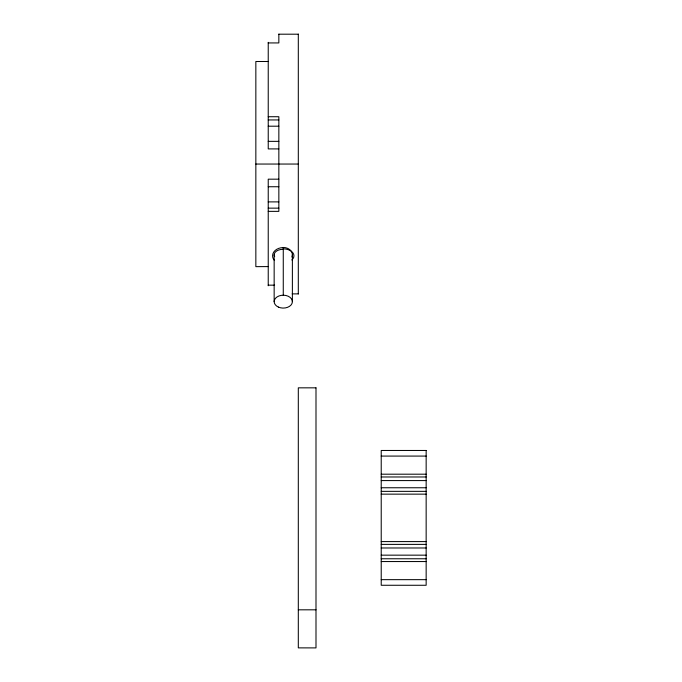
<?xml version="1.0" encoding="UTF-8"?>
<svg xmlns="http://www.w3.org/2000/svg" width="682" height="682" viewBox="0 0 682 682"><rect width="100%" height="100%" fill="white"/><g stroke="black" fill="none" stroke-linecap="round" stroke-linejoin="round"><path stroke-width="1.02" d="M268.393 266.585L255.844 266.653L255.844 61.499L268.393 61.499M278.844 34.194L298.307 34.202M268.231 42.932L278.844 42.932L278.844 34.126M268.231 116.724L278.844 116.724L278.844 211.36L268.231 211.36M268.231 119.947L278.844 119.947M268.231 126.196L278.844 126.196M268.231 141.353L278.844 141.353M278.844 148.906L268.231 148.906L268.231 42.327M255.844 164.047L298.307 164.047M278.844 179.178L268.231 179.178L268.231 285.767M268.231 186.74L278.844 186.74M268.231 201.889L278.844 201.889M268.231 208.146L278.844 208.146M268.231 285.161L274.599 285.161M292.16 293.882L298.307 293.882M381.221 456.079L426.156 456.079M381.221 474.195L426.156 474.195M381.221 476.974L426.156 476.974M381.221 480.58L426.156 480.58M381.221 487.758L426.156 487.758M381.221 491.355L426.156 491.355M381.221 494.143L426.156 494.143M381.221 541.593L426.156 541.593M381.221 544.381L426.156 544.381M381.221 547.978L426.156 547.978M381.221 555.157L426.156 555.157M381.221 558.763L426.156 558.763M381.221 561.55L426.156 561.55M381.221 579.657L426.156 579.657M298.307 609.819L315.996 609.819M298.307 34.1L298.307 293.985M292.382 254.915L292.382 301.649M283.269 247.984L283.269 295.204M274.155 254.906L274.155 301.649M283.269 247.455A9.096 7.306 0 0 1 291.939 257.012M274.667 256.585A9.096 5.499 0 0 1 283.269 249.271M283.26 248.845A10.793 6.965 0 0 1 292.825 252.707A10.793 6.965 0 0 1 291.836 259.97M274.36 260.353A10.793 8.244 0 0 1 273.84 251.939A10.793 8.244 0 0 1 283.26 247.575M315.996 387.836L298.307 387.836L298.307 647.874L315.996 647.9L315.996 387.862M426.156 450.47L381.221 450.47L381.221 585.267L426.156 585.275L426.156 450.47M278.427 307.105A9.113 6.445 0 0 0 292.373 301.887A9.113 6.445 0 0 0 279.006 295.954A9.113 6.445 0 0 0 278.427 307.105"/></g></svg>
